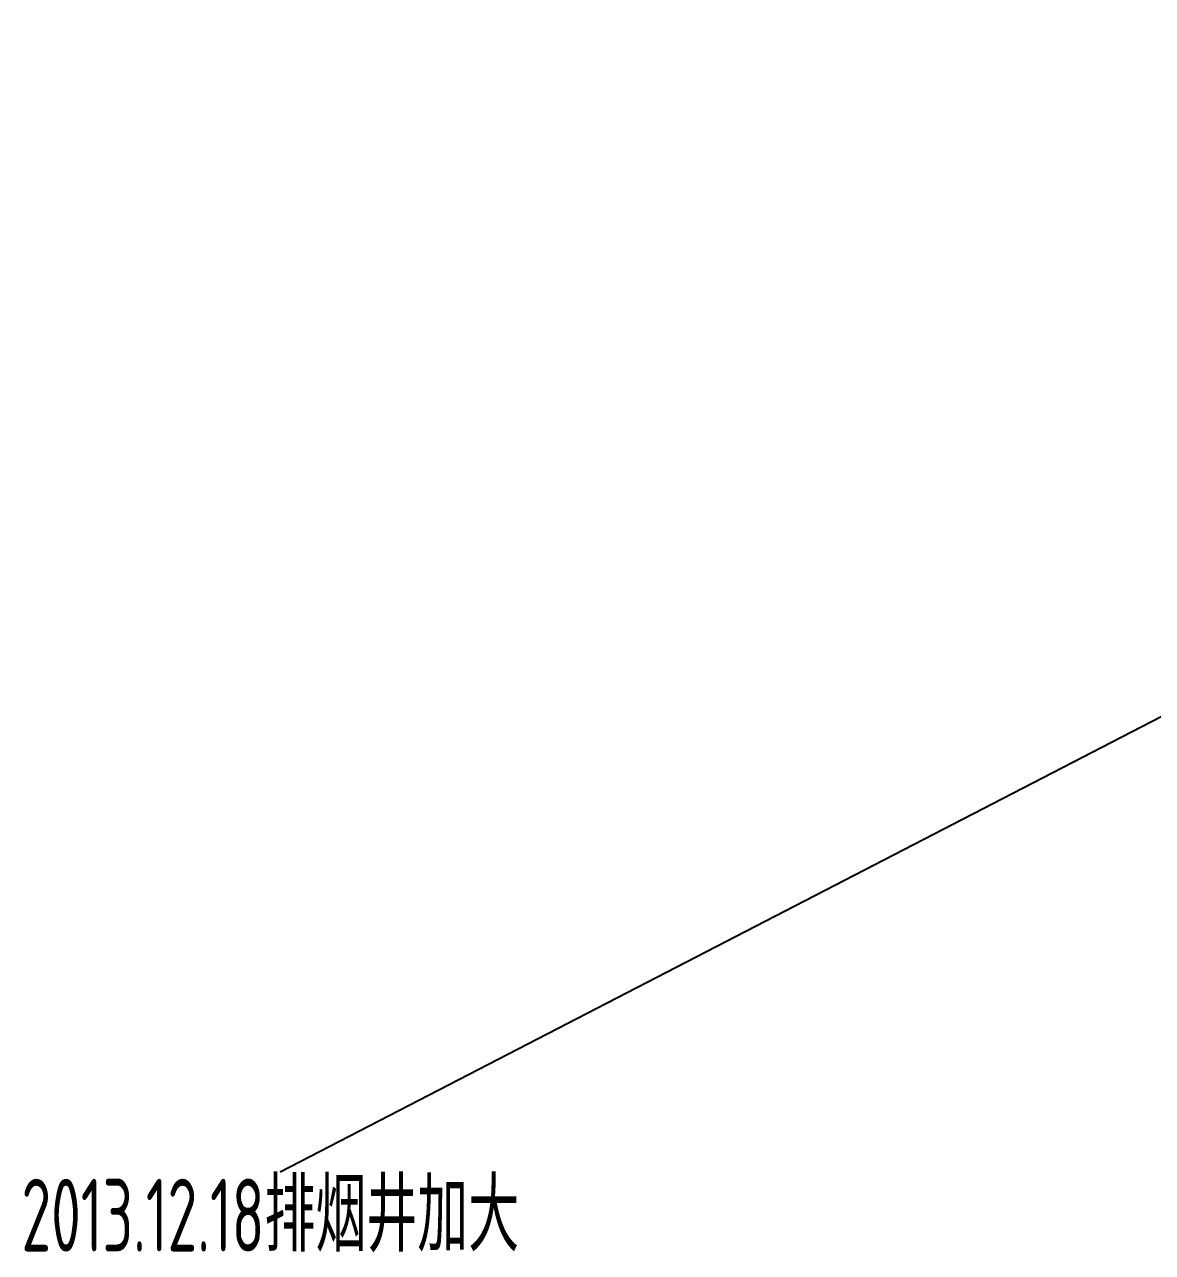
# Model space of a CAD drawing. Header units: millimetres. Extents: x 11536546 to 24947533, y -12764720 to -6308891.
# Drawn here: x 11728919 to 11746360, y -6413728 to -6394745 of the extents above; entities that cross this region are included whole.
import ezdxf
from ezdxf.enums import TextEntityAlignment as Align

# ---------------------------------------------------------------- set-up
doc = ezdxf.new("R2010")
doc.units = ezdxf.units.MM
doc.header["$LTSCALE"] = 10
doc.layers.add('A2-RI-F5$0$A-SYMB-AREA', color=4, linetype='Continuous')
doc.layers.add('A2-RI-F5$0$A-SYMB-NAME', color=4, linetype='Continuous')
doc.styles.add('A2-RI-F5$0$ECADI', font='hzs.shx', dxfattribs={"width": 0.7, "bigfont": 'hztxt.shx'})

# ---------------------------------------------------------------- blocks, each defined once
blk = doc.blocks.new('A2-RI-F5$0$5erhfh')
at = {"layer": 'A2-RI-F5$0$A-SYMB-AREA', "style": 'A2-RI-F5$0$ECADI', "width": 0.7}
blk.add_attdef('340M2', text='', height=2.5, dxfattribs=at).set_placement((0, 1.25), align=Align.MIDDLE_LEFT)
at = {"layer": 'A2-RI-F5$0$A-SYMB-NAME', "style": 'A2-RI-F5$0$ECADI', "width": 0.7}
blk.add_attdef('CHINESENAME', (-12.292, 3.087), '', height=4.5, dxfattribs=at)
blk = doc.blocks.new('A2-RI-F5')
at = {"layer": 'Defpoints', "color": 3}
blk.add_line((11767210, -6394745), (11732870, -6412486), dxfattribs=at)
at = {"layer": 'Defpoints'}
ref = blk.add_blockref('A2-RI-F5$0$5erhfh', (11731944, -6413831), dxfattribs=dict(at, xscale=250, yscale=250, zscale=250))
ref.add_attrib('CHINESENAME', '2013.12.18排烟井加大', (11728872, -6413714), dxfattribs={"layer": 'A2-RI-F5$0$A-SYMB-NAME', "height": 1125, "style": 'A2-RI-F5$0$ECADI', "width": 0.7})

msp = doc.modelspace()

# ---------------------------------------------------------------- block references
msp.add_blockref('A2-RI-F5', (0, 0))

doc.saveas('drawing.dxf')
